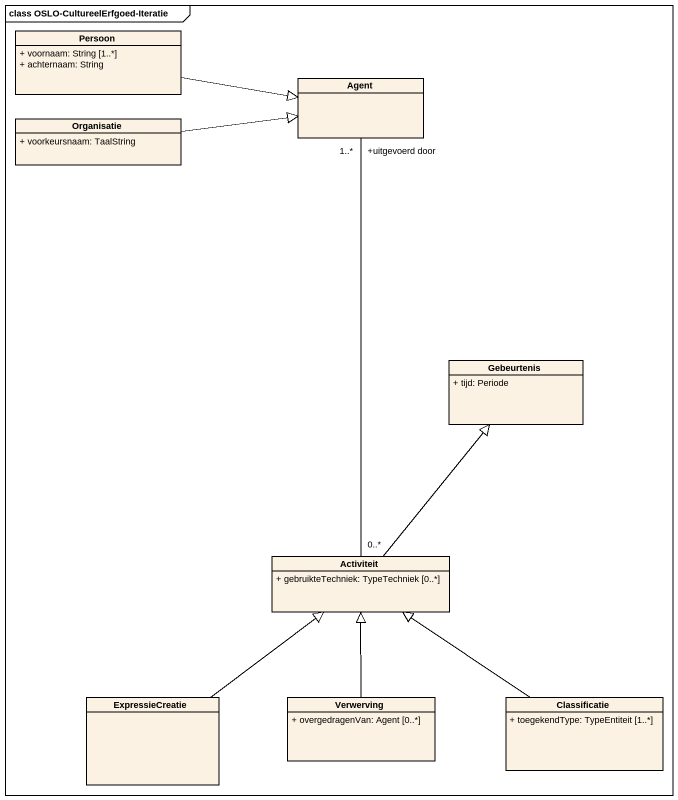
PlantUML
@startuml
mainframe class OSLO-CultureelErfgoed-Iteratie
hide circle
hide empty members
skinparam classAttributeIconSize 0
class Persoon {
  + voornaam: String [1..*]
  + achternaam: String
}
class "Agent" as Agent_
class Organisatie {
  + voorkeursnaam: TaalString
}
class Gebeurtenis {
  + tijd: Periode
}
class Activiteit {
  + gebruikteTechniek: TypeTechniek [0..*]
}
class ExpressieCreatie
class Verwerving {
  + overgedragenVan: Agent [0..*]
}
class Classificatie {
  + toegekendType: TypeEntiteit [1..*]
}
Persoon -right-|> Agent_
Agent_ "+uitgevoerd door\n1..*" -- "0..*" Activiteit
Organisatie -right-|> Agent_
Activiteit -up-|> Gebeurtenis
ExpressieCreatie -up-|> Activiteit
Verwerving -up-|> Activiteit
Classificatie -up-|> Activiteit
@enduml
